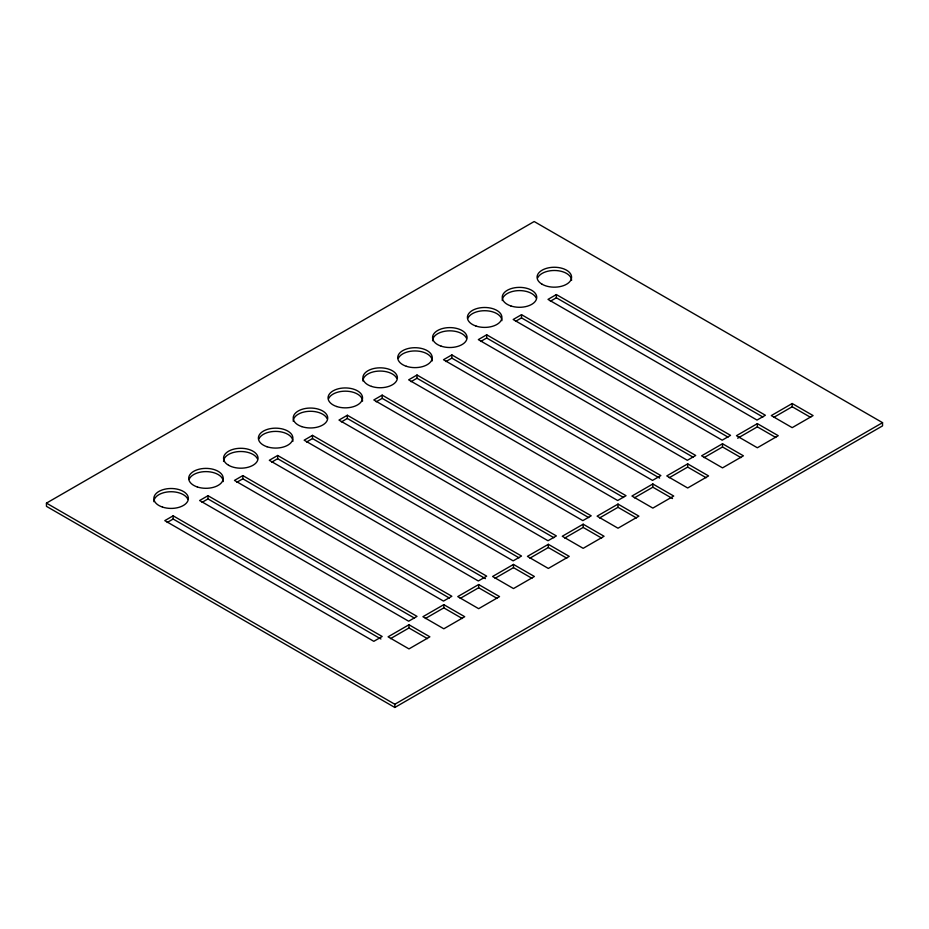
<?xml version="1.0" encoding="UTF-8"?>
<svg xmlns="http://www.w3.org/2000/svg" width="929" height="929" viewBox="0 0 929 929"><rect width="100%" height="100%" fill="white"/><g stroke="black" fill="none" stroke-linecap="round" stroke-linejoin="round"><path stroke-width="1.39" d="M46.45 503.123L534.175 221.532L882.55 422.66L882.55 425.877L394.825 707.468L46.45 506.34L46.45 503.123L394.825 704.252L882.55 422.66M173.154 515.816L164.793 520.635L373.818 641.324L382.179 636.493L173.154 515.816L173.154 519.032L380.925 638.989M207.991 495.703L199.63 500.522L408.655 621.211L417.016 616.38L207.991 495.703L207.991 498.919L414.508 618.157M242.829 475.59L234.468 480.409L443.493 601.086L451.854 596.267L242.829 475.59L242.829 478.807L449.346 598.032M277.666 455.477L269.305 460.296L478.33 580.973L486.691 576.154L277.666 455.477L277.666 458.694L485.437 578.651M312.504 435.364L304.143 440.183L513.168 560.861L521.529 556.041L312.504 435.364L312.504 438.581L519.021 557.806M347.341 415.251L338.98 420.071L548.005 540.748L556.366 535.928L347.341 415.251L347.341 418.468L553.858 537.694M382.179 395.127L373.818 399.958L582.843 520.635L591.204 515.816L382.179 395.127L382.179 398.355L588.696 517.581M417.016 375.014L408.655 379.845L617.68 500.522L626.041 495.703L417.016 375.014L417.016 378.242L623.533 497.468M451.854 354.901L443.493 359.732L652.518 480.409L660.879 475.59L451.854 354.901L451.854 358.129L659.625 478.087M486.691 334.788L478.33 339.619L687.355 460.296L695.716 455.477L486.691 334.788L486.691 338.005L693.208 457.242M521.529 314.676L513.168 319.506L722.193 440.183L730.554 435.364L521.529 314.676L521.529 317.892L728.046 437.129M556.366 294.563L548.005 299.393L757.03 420.071L765.391 415.251L556.366 294.563L556.366 297.779L762.883 417.016M167.174 522.481L173.154 519.032M202.011 502.368L207.991 498.919M236.849 482.256L242.829 478.807M271.686 462.143L277.666 458.694M306.524 442.03L312.504 438.581M341.361 421.917L347.341 418.468M376.199 401.804L382.179 398.355M411.036 381.68L417.016 378.242M445.874 361.567L451.854 358.129M480.711 341.454L486.691 338.005M515.549 321.341L521.529 317.892M550.386 301.228L556.366 297.779M408.981 624.764L388.078 636.829L408.981 648.906L429.883 636.829L408.981 624.764L408.981 627.981L390.54 638.629M443.818 604.651L422.916 616.717L443.818 628.794L464.721 616.717L443.818 604.651L443.818 607.868L425.377 618.517M478.656 584.538L457.753 596.604L478.656 608.681L499.558 596.604L478.656 584.538L478.656 587.755L497.108 598.404M513.493 564.426L492.591 576.491L513.493 588.568L534.396 576.491L513.493 564.426L513.493 567.642L531.945 578.291M548.331 544.313L527.428 556.378L548.331 568.443L569.233 556.378L548.331 544.313L548.331 547.529L529.89 558.178M583.168 524.2L562.266 536.265L583.168 548.331L604.071 536.265L583.168 524.2L583.168 527.417L601.62 538.065M618.006 504.087L597.103 516.152L618.006 528.218L638.908 516.152L618.006 504.087L618.006 507.304L636.458 517.952M652.843 483.974L631.941 496.04L652.843 508.105L673.746 496.04L652.843 483.974L652.843 487.191L672.515 498.548M687.681 463.861L666.778 475.927L687.681 487.992L708.583 475.927L687.681 463.861L687.681 467.078L706.133 477.727M722.518 443.748L701.616 455.814L722.518 467.879L743.421 455.814L722.518 443.748L722.518 446.965L740.97 457.614M757.356 423.636L736.453 435.701L757.356 447.766L778.258 435.701L757.356 423.636L757.356 426.852L737.684 438.209M792.193 403.523L771.291 415.588L792.193 427.654L813.096 415.588L792.193 403.523L792.193 406.739L810.645 417.388M460.215 598.404L478.656 587.755M495.052 578.291L513.493 567.642M564.727 538.065L583.168 527.417M599.565 517.952L618.006 507.304M634.402 497.839L652.843 487.191M669.24 477.727L687.681 467.078M704.077 457.614L722.518 446.965M773.752 417.388L792.193 406.739M757.356 426.852L775.808 437.501M548.331 547.529L566.783 558.178M443.818 607.868L462.27 618.517M408.981 627.981L427.433 638.629M394.825 704.252L394.825 707.468M328.645 398.541A17.245 9.952 0 0 1 347.562 391.248A17.245 9.952 0 0 1 362.554 401.119M293.227 421.232A17.245 9.952 0 0 1 308.219 411.361A17.245 9.952 0 0 1 327.124 418.654M258.97 438.767A17.245 9.952 0 0 1 277.887 431.474A17.245 9.952 0 0 1 292.879 441.345M537.67 277.864A17.245 9.952 0 0 1 556.587 270.571A17.245 9.952 0 0 1 571.579 280.43M502.252 300.555A17.245 9.952 0 0 1 517.244 290.684A17.245 9.952 0 0 1 536.149 297.977M467.995 318.09A17.245 9.952 0 0 1 486.912 310.797A17.245 9.952 0 0 1 501.904 320.668M432.577 340.78A17.245 9.952 0 0 1 447.569 330.91A17.245 9.952 0 0 1 466.474 338.202M398.32 358.315A17.245 9.952 0 0 1 417.237 351.023A17.245 9.952 0 0 1 432.229 360.893M362.902 381.006A17.245 9.952 0 0 1 377.894 371.135A17.245 9.952 0 0 1 396.799 378.428M223.552 461.458A17.245 9.952 0 0 1 238.544 451.587A17.245 9.952 0 0 1 257.449 458.88M189.295 478.992A17.245 9.952 0 0 1 208.212 471.7A17.245 9.952 0 0 1 223.204 481.57M153.877 501.683A17.245 9.952 0 0 1 168.869 491.813A17.245 9.952 0 0 1 187.774 499.105M267.006 446.744A17.245 9.952 0 0 0 292.879 438.128A17.245 9.952 0 0 0 267.006 429.5A17.245 9.952 0 0 0 267.006 446.744M336.681 406.519A17.245 9.952 0 0 0 362.554 397.902A17.245 9.952 0 0 0 336.681 389.274A17.245 9.952 0 0 0 336.681 406.519M301.844 426.632A17.245 9.952 0 0 0 327.716 418.015A17.245 9.952 0 0 0 301.844 409.387A17.245 9.952 0 0 0 301.844 426.632M371.519 386.406A17.245 9.952 0 0 0 397.391 377.789A17.245 9.952 0 0 0 371.519 369.161A17.245 9.952 0 0 0 371.519 386.406M197.331 486.97A17.245 9.952 0 0 0 223.204 478.354A17.245 9.952 0 0 0 197.331 469.726A17.245 9.952 0 0 0 197.331 486.97M228.604 465.278A17.245 9.952 0 0 0 257.449 460.819A17.245 9.952 0 0 0 236.326 448.626A17.245 9.952 0 0 0 228.604 465.278M542.141 284.262A17.245 9.952 0 0 0 570.987 279.792A17.245 9.952 0 0 0 549.863 267.598A17.245 9.952 0 0 0 542.141 284.262M510.869 305.955A17.245 9.952 0 0 0 536.741 297.326A17.245 9.952 0 0 0 510.869 288.71A17.245 9.952 0 0 0 510.869 305.955M476.031 326.067A17.245 9.952 0 0 0 501.904 317.439A17.245 9.952 0 0 0 476.031 308.823A17.245 9.952 0 0 0 476.031 326.067M441.194 346.18A17.245 9.952 0 0 0 467.066 337.552A17.245 9.952 0 0 0 441.194 328.936A17.245 9.952 0 0 0 441.194 346.18M406.356 366.293A17.245 9.952 0 0 0 432.229 357.677A17.245 9.952 0 0 0 406.356 349.049A17.245 9.952 0 0 0 406.356 366.293M162.494 507.083A17.245 9.952 0 0 0 188.366 498.467A17.245 9.952 0 0 0 162.494 489.838A17.245 9.952 0 0 0 162.494 507.083"/></g></svg>
